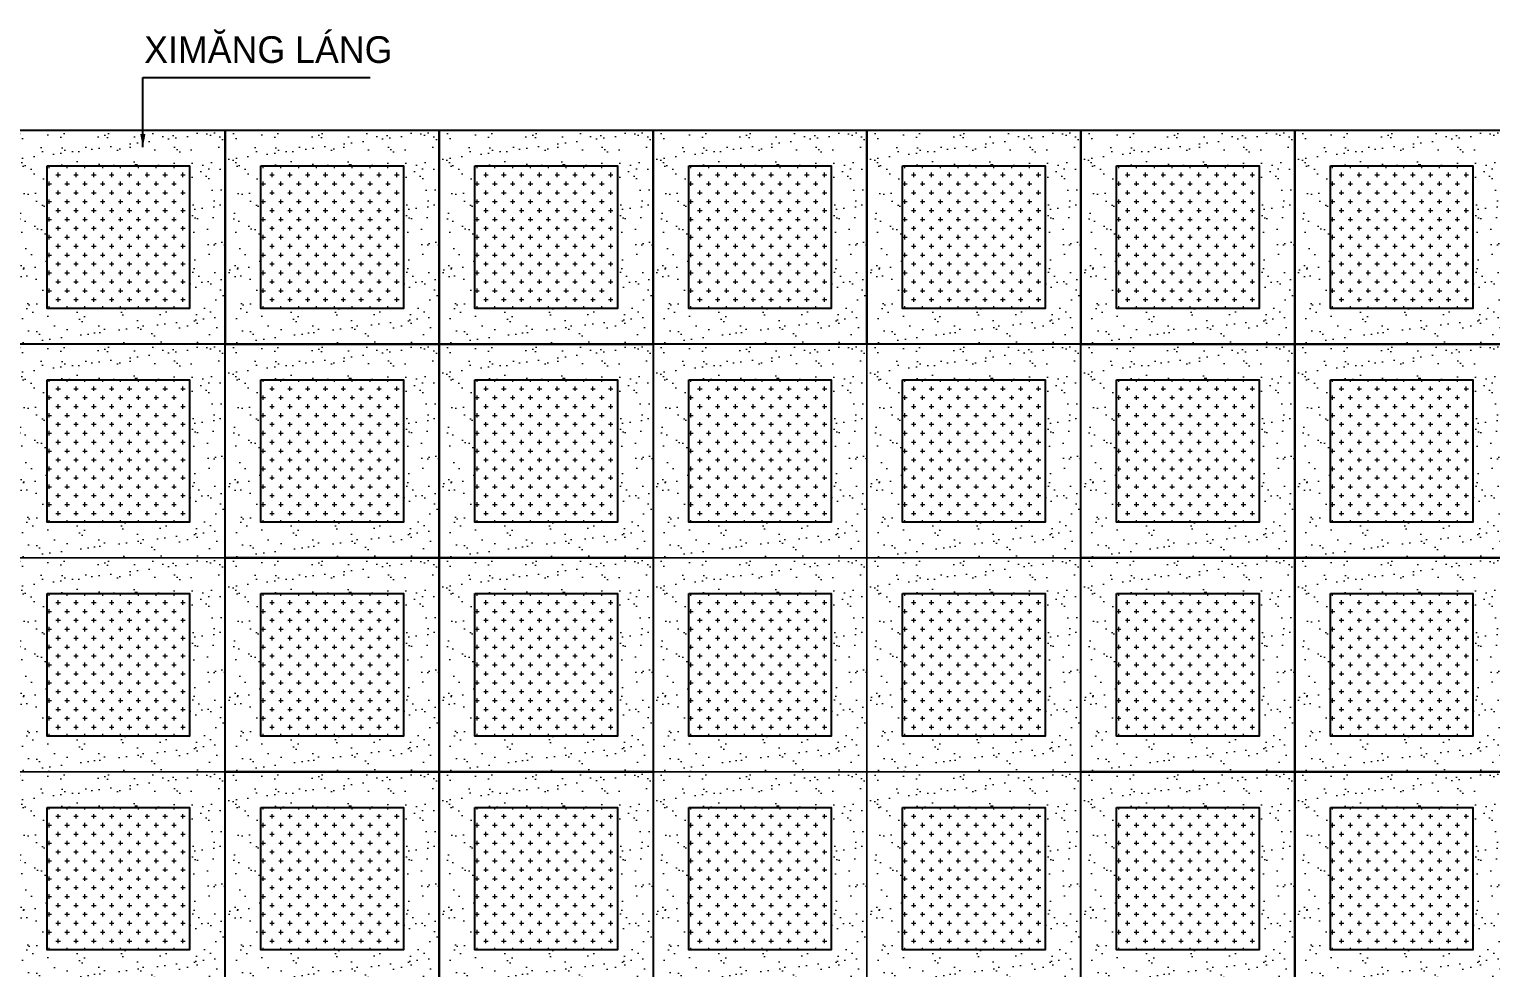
# Model space of a CAD drawing. Header units: inches. Extents: x 88947 to 296847, y 35049 to 161062.
# Drawn here: x 123001 to 127101, y 53081 to 55715 of the extents above; entities that cross this region are included whole.
import ezdxf

# ---------------------------------------------------------------- set-up
doc = ezdxf.new("R2010")
doc.units = ezdxf.units.IN
doc.header["$MEASUREMENT"] = 0
for name, color, linetype, lineweight in [('A-Dims', 145, 'Continuous', 25), ('A-Text', 30, 'Continuous', 9), ('HACTH', 8, 'Continuous', 5), ('HATCH', 8, 'Continuous', 5)]:
    doc.layers.add(name, color=color, linetype=linetype, lineweight=lineweight)
doc.layers.add('NOITHAT', color=34, linetype='Continuous')
doc.styles.add('FRANKO', font='VFRANKO.TTF')
doc.styles.add('VNI-HELVE-CONDENSE', font='VNARIAL.TTF', dxfattribs={"width": 0.7})
doc.dimstyles.new('TAS-50', dxfattribs={"dimscale": 25, "dimtxt": 2.5, "dimasz": 0.7, "dimexe": 1.5, "dimexo": 1.5, "dimgap": 0.8, "dimtad": 1, "dimdec": 0, "dimzin": 3, "dimdsep": 46, "dimtxsty": 'VNI-HELVE-CONDENSE', "dimblk": 'TICK', "dimcen": 2.5, "dimclrt": 71, "dimazin": 2, "dimtfac": 0.75, "dimtdec": 0, "dimtix": 1, "dimtmove": 2, "dimatfit": 2, "dimldrblk": 'TICK123', "dimfxl": 1.5, "dimtolj": 1, "dimtzin": 0, "dimarcsym": 0})

# ---------------------------------------------------------------- blocks, each defined once
blk = doc.blocks.new('TICK')
at = {"layer": 'A-Dims', "color": 1}
for p, q in [((-2, 0), (2, 0)), ((0, 1.5), (0, -1.5))]:
    blk.add_line(p, q, dxfattribs=at)
at = {"layer": 'A-Dims', "color": 1, "const_width": 0.788}
blk.add_lwpolyline([(-0.33, -0.35), (0.38, 0.38)], dxfattribs=at)
at = {"layer": 'A-Dims', "color": 1, "const_width": 0.394}
for points in [[(0.24, 0.52, -0.414214), (0.52, 0.52, -1)], [(0.52, 0.52, -0.414214), (0.52, 0.24, -1)], [(-0.47, -0.21, 0.414214), (-0.47, -0.49, 1)], [(-0.47, -0.49, 0.414214), (-0.19, -0.49, 1)]]:
    blk.add_lwpolyline(points, format="xyb", dxfattribs=at)
blk = doc.blocks.new('TICK123')
at = {"layer": 'A-Dims', "color": 1}
blk.add_lwpolyline([(0.05, 0, 0, 0.84, 0), (-2.11, 0, 8.4, 8.4, 0)], format="xyseb", dxfattribs=at)

msp = doc.modelspace()

# ---------------------------------------------------------------- hatches: boundary and pattern name
at = {"layer": 'HATCH'}
h = msp.add_hatch(dxfattribs=at)
h.set_pattern_fill('AR-SAND', color=256, scale=40, style=0)
h.set_pattern_definition([(37.5, (122951.474, 54831.09), (-2.5197, 77.073), [0, -60.8, 0, -68, 0, -65]), (7.5, (122951.47, 54831.09), (70.791, 112.886), [0, -32.8, 0, -54.8, 0, -21]), (327.5, (122902.274, 54831.09), (124.5657, 0.2264), [0, -20, 0, -72, 0, -94]), (317.5, (122902.27, 54831.09), (120.245, 35.107), [0, -10, 0, -47.2, 0, -54])])
h.paths.add_polyline_path([(123551.5, 55431.1), (122951.5, 55431.1), (122951.5, 54831.1), (123551.5, 54831.1)])
h.paths.add_polyline_path([(123451.5, 55331.1), (123451.5, 54931.1), (123051.5, 54931.1), (123051.5, 55331.1)], flags=16)
h = msp.add_hatch(dxfattribs=at)
h.set_pattern_fill('AR-SAND', color=256, scale=40, style=0)
h.set_pattern_definition([(37.5, (123551.474, 54831.09), (-2.5197, 77.073), [0, -60.8, 0, -68, 0, -65]), (7.5, (123551.47, 54831.09), (70.791, 112.886), [0, -32.8, 0, -54.8, 0, -21]), (327.5, (123502.274, 54831.09), (124.5657, 0.2264), [0, -20, 0, -72, 0, -94]), (317.5, (123502.27, 54831.09), (120.245, 35.107), [0, -10, 0, -47.2, 0, -54])])
h.paths.add_polyline_path([(124151.5, 55431.1), (123551.5, 55431.1), (123551.5, 54831.1), (124151.5, 54831.1)])
h.paths.add_polyline_path([(124051.5, 55331.1), (124051.5, 54931.1), (123651.5, 54931.1), (123651.5, 55331.1)], flags=16)
h = msp.add_hatch(dxfattribs=at)
h.set_pattern_fill('AR-SAND', color=256, scale=40, style=0)
h.set_pattern_definition([(37.5, (124151.474, 54831.09), (-2.5197, 77.073), [0, -60.8, 0, -68, 0, -65]), (7.5, (124151.47, 54831.09), (70.791, 112.886), [0, -32.8, 0, -54.8, 0, -21]), (327.5, (124102.274, 54831.09), (124.5657, 0.2264), [0, -20, 0, -72, 0, -94]), (317.5, (124102.27, 54831.09), (120.245, 35.107), [0, -10, 0, -47.2, 0, -54])])
h.paths.add_polyline_path([(124751.5, 55431.1), (124151.5, 55431.1), (124151.5, 54831.1), (124751.5, 54831.1)])
h.paths.add_polyline_path([(124651.5, 55331.1), (124651.5, 54931.1), (124251.5, 54931.1), (124251.5, 55331.1)], flags=16)
h = msp.add_hatch(dxfattribs=at)
h.set_pattern_fill('AR-SAND', color=256, scale=40, style=0)
h.set_pattern_definition([(37.5, (124751.474, 54831.09), (-2.5197, 77.073), [0, -60.8, 0, -68, 0, -65]), (7.5, (124751.47, 54831.09), (70.791, 112.886), [0, -32.8, 0, -54.8, 0, -21]), (327.5, (124702.274, 54831.09), (124.5657, 0.2264), [0, -20, 0, -72, 0, -94]), (317.5, (124702.27, 54831.09), (120.245, 35.107), [0, -10, 0, -47.2, 0, -54])])
h.paths.add_polyline_path([(125351.5, 55431.1), (124751.5, 55431.1), (124751.5, 54831.1), (125351.5, 54831.1)])
h.paths.add_polyline_path([(125251.5, 55331.1), (125251.5, 54931.1), (124851.5, 54931.1), (124851.5, 55331.1)], flags=16)
h = msp.add_hatch(dxfattribs=at)
h.set_pattern_fill('AR-SAND', color=256, scale=40, style=0)
h.set_pattern_definition([(37.5, (125351.474, 54831.09), (-2.5197, 77.073), [0, -60.8, 0, -68, 0, -65]), (7.5, (125351.47, 54831.09), (70.791, 112.886), [0, -32.8, 0, -54.8, 0, -21]), (327.5, (125302.274, 54831.09), (124.5657, 0.2264), [0, -20, 0, -72, 0, -94]), (317.5, (125302.27, 54831.09), (120.245, 35.107), [0, -10, 0, -47.2, 0, -54])])
h.paths.add_polyline_path([(125951.5, 55431.1), (125351.5, 55431.1), (125351.5, 54831.1), (125951.5, 54831.1)])
h.paths.add_polyline_path([(125851.5, 55331.1), (125851.5, 54931.1), (125451.5, 54931.1), (125451.5, 55331.1)], flags=16)
h = msp.add_hatch(dxfattribs=at)
h.set_pattern_fill('AR-SAND', color=256, scale=40, style=0)
h.set_pattern_definition([(37.5, (125951.474, 54831.09), (-2.5197, 77.073), [0, -60.8, 0, -68, 0, -65]), (7.5, (125951.47, 54831.09), (70.791, 112.886), [0, -32.8, 0, -54.8, 0, -21]), (327.5, (125902.274, 54831.09), (124.5657, 0.2264), [0, -20, 0, -72, 0, -94]), (317.5, (125902.27, 54831.09), (120.245, 35.107), [0, -10, 0, -47.2, 0, -54])])
h.paths.add_polyline_path([(126551.5, 55431.1), (125951.5, 55431.1), (125951.5, 54831.1), (126551.5, 54831.1)])
h.paths.add_polyline_path([(126451.5, 55331.1), (126451.5, 54931.1), (126051.5, 54931.1), (126051.5, 55331.1)], flags=16)
h = msp.add_hatch(dxfattribs=at)
h.set_pattern_fill('AR-SAND', color=256, scale=40, style=0)
h.set_pattern_definition([(37.5, (126551.474, 54831.09), (-2.5197, 77.073), [0, -60.8, 0, -68, 0, -65]), (7.5, (126551.47, 54831.09), (70.791, 112.886), [0, -32.8, 0, -54.8, 0, -21]), (327.5, (126502.274, 54831.09), (124.5657, 0.2264), [0, -20, 0, -72, 0, -94]), (317.5, (126502.27, 54831.09), (120.245, 35.107), [0, -10, 0, -47.2, 0, -54])])
h.paths.add_polyline_path([(127151.5, 55431.1), (126551.5, 55431.1), (126551.5, 54831.1), (127151.5, 54831.1)])
h.paths.add_polyline_path([(127051.5, 55331.1), (127051.5, 54931.1), (126651.5, 54931.1), (126651.5, 55331.1)], flags=16)
h = msp.add_hatch(dxfattribs=at)
h.set_pattern_fill('CROSS', color=256, scale=100, style=0)
h.set_pattern_definition([(0, (123051.474, 54931.09), (25, 25), [12.5, -37.5]), (90, (123057.724, 54924.84), (-25, 25), [12.5, -37.5])])
h.paths.add_polyline_path([(123051.5, 55331.1), (123451.5, 55331.1), (123451.5, 54931.1), (123051.5, 54931.1)])
h = msp.add_hatch(dxfattribs=at)
h.set_pattern_fill('CROSS', color=256, scale=100, style=0)
h.set_pattern_definition([(0, (123651.474, 54931.09), (25, 25), [12.5, -37.5]), (90, (123657.724, 54924.84), (-25, 25), [12.5, -37.5])])
h.paths.add_polyline_path([(123651.5, 55331.1), (124051.5, 55331.1), (124051.5, 54931.1), (123651.5, 54931.1)])
h = msp.add_hatch(dxfattribs=at)
h.set_pattern_fill('CROSS', color=256, scale=100, style=0)
h.set_pattern_definition([(0, (124251.474, 54931.09), (25, 25), [12.5, -37.5]), (90, (124257.724, 54924.84), (-25, 25), [12.5, -37.5])])
h.paths.add_polyline_path([(124251.5, 55331.1), (124651.5, 55331.1), (124651.5, 54931.1), (124251.5, 54931.1)])
h = msp.add_hatch(dxfattribs=at)
h.set_pattern_fill('CROSS', color=256, scale=100, style=0)
h.set_pattern_definition([(0, (124851.474, 54931.09), (25, 25), [12.5, -37.5]), (90, (124857.724, 54924.84), (-25, 25), [12.5, -37.5])])
h.paths.add_polyline_path([(124851.5, 55331.1), (125251.5, 55331.1), (125251.5, 54931.1), (124851.5, 54931.1)])
h = msp.add_hatch(dxfattribs=at)
h.set_pattern_fill('CROSS', color=256, scale=100, style=0)
h.set_pattern_definition([(0, (125451.474, 54931.09), (25, 25), [12.5, -37.5]), (90, (125457.724, 54924.84), (-25, 25), [12.5, -37.5])])
h.paths.add_polyline_path([(125451.5, 55331.1), (125851.5, 55331.1), (125851.5, 54931.1), (125451.5, 54931.1)])
h = msp.add_hatch(dxfattribs=at)
h.set_pattern_fill('CROSS', color=256, scale=100, style=0)
h.set_pattern_definition([(0, (126051.474, 54931.09), (25, 25), [12.5, -37.5]), (90, (126057.724, 54924.84), (-25, 25), [12.5, -37.5])])
h.paths.add_polyline_path([(126051.5, 55331.1), (126451.5, 55331.1), (126451.5, 54931.1), (126051.5, 54931.1)])
h = msp.add_hatch(dxfattribs=at)
h.set_pattern_fill('CROSS', color=256, scale=100, style=0)
h.set_pattern_definition([(0, (126651.474, 54931.09), (25, 25), [12.5, -37.5]), (90, (126657.724, 54924.84), (-25, 25), [12.5, -37.5])])
h.paths.add_polyline_path([(126651.5, 55331.1), (127051.5, 55331.1), (127051.5, 54931.1), (126651.5, 54931.1)])
h = msp.add_hatch(dxfattribs=at)
h.set_pattern_fill('AR-SAND', color=256, scale=40, style=0)
h.set_pattern_definition([(37.5, (122951.474, 54231.09), (-2.5197, 77.073), [0, -60.8, 0, -68, 0, -65]), (7.5, (122951.47, 54231.09), (70.791, 112.886), [0, -32.8, 0, -54.8, 0, -21]), (327.5, (122902.274, 54231.09), (124.5657, 0.2264), [0, -20, 0, -72, 0, -94]), (317.5, (122902.27, 54231.09), (120.245, 35.107), [0, -10, 0, -47.2, 0, -54])])
h.paths.add_polyline_path([(123551.5, 54831.1), (122951.5, 54831.1), (122951.5, 54231.1), (123551.5, 54231.1)])
h.paths.add_polyline_path([(123451.5, 54731.1), (123451.5, 54331.1), (123051.5, 54331.1), (123051.5, 54731.1)], flags=16)
h = msp.add_hatch(dxfattribs=at)
h.set_pattern_fill('AR-SAND', color=256, scale=40, style=0)
h.set_pattern_definition([(37.5, (123551.474, 54231.09), (-2.5197, 77.073), [0, -60.8, 0, -68, 0, -65]), (7.5, (123551.47, 54231.09), (70.791, 112.886), [0, -32.8, 0, -54.8, 0, -21]), (327.5, (123502.274, 54231.09), (124.5657, 0.2264), [0, -20, 0, -72, 0, -94]), (317.5, (123502.27, 54231.09), (120.245, 35.107), [0, -10, 0, -47.2, 0, -54])])
h.paths.add_polyline_path([(124151.5, 54831.1), (123551.5, 54831.1), (123551.5, 54231.1), (124151.5, 54231.1)])
h.paths.add_polyline_path([(124051.5, 54731.1), (124051.5, 54331.1), (123651.5, 54331.1), (123651.5, 54731.1)], flags=16)
h = msp.add_hatch(dxfattribs=at)
h.set_pattern_fill('AR-SAND', color=256, scale=40, style=0)
h.set_pattern_definition([(37.5, (124151.474, 54231.09), (-2.5197, 77.073), [0, -60.8, 0, -68, 0, -65]), (7.5, (124151.47, 54231.09), (70.791, 112.886), [0, -32.8, 0, -54.8, 0, -21]), (327.5, (124102.274, 54231.09), (124.5657, 0.2264), [0, -20, 0, -72, 0, -94]), (317.5, (124102.27, 54231.09), (120.245, 35.107), [0, -10, 0, -47.2, 0, -54])])
h.paths.add_polyline_path([(124751.5, 54831.1), (124151.5, 54831.1), (124151.5, 54231.1), (124751.5, 54231.1)])
h.paths.add_polyline_path([(124651.5, 54731.1), (124651.5, 54331.1), (124251.5, 54331.1), (124251.5, 54731.1)], flags=16)
h = msp.add_hatch(dxfattribs=at)
h.set_pattern_fill('AR-SAND', color=256, scale=40, style=0)
h.set_pattern_definition([(37.5, (124751.474, 54231.09), (-2.5197, 77.073), [0, -60.8, 0, -68, 0, -65]), (7.5, (124751.47, 54231.09), (70.791, 112.886), [0, -32.8, 0, -54.8, 0, -21]), (327.5, (124702.274, 54231.09), (124.5657, 0.2264), [0, -20, 0, -72, 0, -94]), (317.5, (124702.27, 54231.09), (120.245, 35.107), [0, -10, 0, -47.2, 0, -54])])
h.paths.add_polyline_path([(125351.5, 54831.1), (124751.5, 54831.1), (124751.5, 54231.1), (125351.5, 54231.1)])
h.paths.add_polyline_path([(125251.5, 54731.1), (125251.5, 54331.1), (124851.5, 54331.1), (124851.5, 54731.1)], flags=16)
h = msp.add_hatch(dxfattribs=at)
h.set_pattern_fill('AR-SAND', color=256, scale=40, style=0)
h.set_pattern_definition([(37.5, (125351.474, 54231.09), (-2.5197, 77.073), [0, -60.8, 0, -68, 0, -65]), (7.5, (125351.47, 54231.09), (70.791, 112.886), [0, -32.8, 0, -54.8, 0, -21]), (327.5, (125302.274, 54231.09), (124.5657, 0.2264), [0, -20, 0, -72, 0, -94]), (317.5, (125302.27, 54231.09), (120.245, 35.107), [0, -10, 0, -47.2, 0, -54])])
h.paths.add_polyline_path([(125951.5, 54831.1), (125351.5, 54831.1), (125351.5, 54231.1), (125951.5, 54231.1)])
h.paths.add_polyline_path([(125851.5, 54731.1), (125851.5, 54331.1), (125451.5, 54331.1), (125451.5, 54731.1)], flags=16)
h = msp.add_hatch(dxfattribs=at)
h.set_pattern_fill('AR-SAND', color=256, scale=40, style=0)
h.set_pattern_definition([(37.5, (125951.474, 54231.09), (-2.5197, 77.073), [0, -60.8, 0, -68, 0, -65]), (7.5, (125951.47, 54231.09), (70.791, 112.886), [0, -32.8, 0, -54.8, 0, -21]), (327.5, (125902.274, 54231.09), (124.5657, 0.2264), [0, -20, 0, -72, 0, -94]), (317.5, (125902.27, 54231.09), (120.245, 35.107), [0, -10, 0, -47.2, 0, -54])])
h.paths.add_polyline_path([(126551.5, 54831.1), (125951.5, 54831.1), (125951.5, 54231.1), (126551.5, 54231.1)])
h.paths.add_polyline_path([(126451.5, 54731.1), (126451.5, 54331.1), (126051.5, 54331.1), (126051.5, 54731.1)], flags=16)
h = msp.add_hatch(dxfattribs=at)
h.set_pattern_fill('AR-SAND', color=256, scale=40, style=0)
h.set_pattern_definition([(37.5, (126551.474, 54231.09), (-2.5197, 77.073), [0, -60.8, 0, -68, 0, -65]), (7.5, (126551.47, 54231.09), (70.791, 112.886), [0, -32.8, 0, -54.8, 0, -21]), (327.5, (126502.274, 54231.09), (124.5657, 0.2264), [0, -20, 0, -72, 0, -94]), (317.5, (126502.27, 54231.09), (120.245, 35.107), [0, -10, 0, -47.2, 0, -54])])
h.paths.add_polyline_path([(127151.5, 54831.1), (126551.5, 54831.1), (126551.5, 54231.1), (127151.5, 54231.1)])
h.paths.add_polyline_path([(127051.5, 54731.1), (127051.5, 54331.1), (126651.5, 54331.1), (126651.5, 54731.1)], flags=16)
h = msp.add_hatch(dxfattribs=at)
h.set_pattern_fill('CROSS', color=256, scale=100, style=0)
h.set_pattern_definition([(0, (123051.474, 54331.09), (25, 25), [12.5, -37.5]), (90, (123057.724, 54324.84), (-25, 25), [12.5, -37.5])])
h.paths.add_polyline_path([(123051.5, 54731.1), (123451.5, 54731.1), (123451.5, 54331.1), (123051.5, 54331.1)])
h = msp.add_hatch(dxfattribs=at)
h.set_pattern_fill('CROSS', color=256, scale=100, style=0)
h.set_pattern_definition([(0, (123651.474, 54331.09), (25, 25), [12.5, -37.5]), (90, (123657.724, 54324.84), (-25, 25), [12.5, -37.5])])
h.paths.add_polyline_path([(123651.5, 54731.1), (124051.5, 54731.1), (124051.5, 54331.1), (123651.5, 54331.1)])
h = msp.add_hatch(dxfattribs=at)
h.set_pattern_fill('CROSS', color=256, scale=100, style=0)
h.set_pattern_definition([(0, (124251.474, 54331.09), (25, 25), [12.5, -37.5]), (90, (124257.724, 54324.84), (-25, 25), [12.5, -37.5])])
h.paths.add_polyline_path([(124251.5, 54731.1), (124651.5, 54731.1), (124651.5, 54331.1), (124251.5, 54331.1)])
h = msp.add_hatch(dxfattribs=at)
h.set_pattern_fill('CROSS', color=256, scale=100, style=0)
h.set_pattern_definition([(0, (124851.474, 54331.09), (25, 25), [12.5, -37.5]), (90, (124857.724, 54324.84), (-25, 25), [12.5, -37.5])])
h.paths.add_polyline_path([(124851.5, 54731.1), (125251.5, 54731.1), (125251.5, 54331.1), (124851.5, 54331.1)])
h = msp.add_hatch(dxfattribs=at)
h.set_pattern_fill('CROSS', color=256, scale=100, style=0)
h.set_pattern_definition([(0, (125451.474, 54331.09), (25, 25), [12.5, -37.5]), (90, (125457.724, 54324.84), (-25, 25), [12.5, -37.5])])
h.paths.add_polyline_path([(125451.5, 54731.1), (125851.5, 54731.1), (125851.5, 54331.1), (125451.5, 54331.1)])
h = msp.add_hatch(dxfattribs=at)
h.set_pattern_fill('CROSS', color=256, scale=100, style=0)
h.set_pattern_definition([(0, (126051.474, 54331.09), (25, 25), [12.5, -37.5]), (90, (126057.724, 54324.84), (-25, 25), [12.5, -37.5])])
h.paths.add_polyline_path([(126051.5, 54731.1), (126451.5, 54731.1), (126451.5, 54331.1), (126051.5, 54331.1)])
h = msp.add_hatch(dxfattribs=at)
h.set_pattern_fill('CROSS', color=256, scale=100, style=0)
h.set_pattern_definition([(0, (126651.474, 54331.09), (25, 25), [12.5, -37.5]), (90, (126657.724, 54324.84), (-25, 25), [12.5, -37.5])])
h.paths.add_polyline_path([(126651.5, 54731.1), (127051.5, 54731.1), (127051.5, 54331.1), (126651.5, 54331.1)])
h = msp.add_hatch(dxfattribs=at)
h.set_pattern_fill('AR-SAND', color=256, scale=40, style=0)
h.set_pattern_definition([(37.5, (122951.474, 53631.09), (-2.5197, 77.073), [0, -60.8, 0, -68, 0, -65]), (7.5, (122951.47, 53631.09), (70.791, 112.886), [0, -32.8, 0, -54.8, 0, -21]), (327.5, (122902.274, 53631.09), (124.5657, 0.2264), [0, -20, 0, -72, 0, -94]), (317.5, (122902.27, 53631.09), (120.245, 35.107), [0, -10, 0, -47.2, 0, -54])])
h.paths.add_polyline_path([(123551.5, 54231.1), (122951.5, 54231.1), (122951.5, 53631.1), (123551.5, 53631.1)])
h.paths.add_polyline_path([(123451.5, 54131.1), (123451.5, 53731.1), (123051.5, 53731.1), (123051.5, 54131.1)], flags=16)
h = msp.add_hatch(dxfattribs=at)
h.set_pattern_fill('AR-SAND', color=256, scale=40, style=0)
h.set_pattern_definition([(37.5, (123551.474, 53631.09), (-2.5197, 77.073), [0, -60.8, 0, -68, 0, -65]), (7.5, (123551.47, 53631.09), (70.791, 112.886), [0, -32.8, 0, -54.8, 0, -21]), (327.5, (123502.274, 53631.09), (124.5657, 0.2264), [0, -20, 0, -72, 0, -94]), (317.5, (123502.27, 53631.09), (120.245, 35.107), [0, -10, 0, -47.2, 0, -54])])
h.paths.add_polyline_path([(124151.5, 54231.1), (123551.5, 54231.1), (123551.5, 53631.1), (124151.5, 53631.1)])
h.paths.add_polyline_path([(124051.5, 54131.1), (124051.5, 53731.1), (123651.5, 53731.1), (123651.5, 54131.1)], flags=16)
h = msp.add_hatch(dxfattribs=at)
h.set_pattern_fill('AR-SAND', color=256, scale=40, style=0)
h.set_pattern_definition([(37.5, (124151.474, 53631.09), (-2.5197, 77.073), [0, -60.8, 0, -68, 0, -65]), (7.5, (124151.47, 53631.09), (70.791, 112.886), [0, -32.8, 0, -54.8, 0, -21]), (327.5, (124102.274, 53631.09), (124.5657, 0.2264), [0, -20, 0, -72, 0, -94]), (317.5, (124102.27, 53631.09), (120.245, 35.107), [0, -10, 0, -47.2, 0, -54])])
h.paths.add_polyline_path([(124751.5, 54231.1), (124151.5, 54231.1), (124151.5, 53631.1), (124751.5, 53631.1)])
h.paths.add_polyline_path([(124651.5, 54131.1), (124651.5, 53731.1), (124251.5, 53731.1), (124251.5, 54131.1)], flags=16)
h = msp.add_hatch(dxfattribs=at)
h.set_pattern_fill('AR-SAND', color=256, scale=40, style=0)
h.set_pattern_definition([(37.5, (124751.474, 53631.09), (-2.5197, 77.073), [0, -60.8, 0, -68, 0, -65]), (7.5, (124751.47, 53631.09), (70.791, 112.886), [0, -32.8, 0, -54.8, 0, -21]), (327.5, (124702.274, 53631.09), (124.5657, 0.2264), [0, -20, 0, -72, 0, -94]), (317.5, (124702.27, 53631.09), (120.245, 35.107), [0, -10, 0, -47.2, 0, -54])])
h.paths.add_polyline_path([(125351.5, 54231.1), (124751.5, 54231.1), (124751.5, 53631.1), (125351.5, 53631.1)])
h.paths.add_polyline_path([(125251.5, 54131.1), (125251.5, 53731.1), (124851.5, 53731.1), (124851.5, 54131.1)], flags=16)
h = msp.add_hatch(dxfattribs=at)
h.set_pattern_fill('AR-SAND', color=256, scale=40, style=0)
h.set_pattern_definition([(37.5, (125351.474, 53631.09), (-2.5197, 77.073), [0, -60.8, 0, -68, 0, -65]), (7.5, (125351.47, 53631.09), (70.791, 112.886), [0, -32.8, 0, -54.8, 0, -21]), (327.5, (125302.274, 53631.09), (124.5657, 0.2264), [0, -20, 0, -72, 0, -94]), (317.5, (125302.27, 53631.09), (120.245, 35.107), [0, -10, 0, -47.2, 0, -54])])
h.paths.add_polyline_path([(125951.5, 54231.1), (125351.5, 54231.1), (125351.5, 53631.1), (125951.5, 53631.1)])
h.paths.add_polyline_path([(125851.5, 54131.1), (125851.5, 53731.1), (125451.5, 53731.1), (125451.5, 54131.1)], flags=16)
h = msp.add_hatch(dxfattribs=at)
h.set_pattern_fill('AR-SAND', color=256, scale=40, style=0)
h.set_pattern_definition([(37.5, (125951.474, 53631.09), (-2.5197, 77.073), [0, -60.8, 0, -68, 0, -65]), (7.5, (125951.47, 53631.09), (70.791, 112.886), [0, -32.8, 0, -54.8, 0, -21]), (327.5, (125902.274, 53631.09), (124.5657, 0.2264), [0, -20, 0, -72, 0, -94]), (317.5, (125902.27, 53631.09), (120.245, 35.107), [0, -10, 0, -47.2, 0, -54])])
h.paths.add_polyline_path([(126551.5, 54231.1), (125951.5, 54231.1), (125951.5, 53631.1), (126551.5, 53631.1)])
h.paths.add_polyline_path([(126451.5, 54131.1), (126451.5, 53731.1), (126051.5, 53731.1), (126051.5, 54131.1)], flags=16)
h = msp.add_hatch(dxfattribs=at)
h.set_pattern_fill('AR-SAND', color=256, scale=40, style=0)
h.set_pattern_definition([(37.5, (126551.474, 53631.09), (-2.5197, 77.073), [0, -60.8, 0, -68, 0, -65]), (7.5, (126551.47, 53631.09), (70.791, 112.886), [0, -32.8, 0, -54.8, 0, -21]), (327.5, (126502.274, 53631.09), (124.5657, 0.2264), [0, -20, 0, -72, 0, -94]), (317.5, (126502.27, 53631.09), (120.245, 35.107), [0, -10, 0, -47.2, 0, -54])])
h.paths.add_polyline_path([(127151.5, 54231.1), (126551.5, 54231.1), (126551.5, 53631.1), (127151.5, 53631.1)])
h.paths.add_polyline_path([(127051.5, 54131.1), (127051.5, 53731.1), (126651.5, 53731.1), (126651.5, 54131.1)], flags=16)
h = msp.add_hatch(dxfattribs=at)
h.set_pattern_fill('CROSS', color=256, scale=100, style=0)
h.set_pattern_definition([(0, (123051.474, 53731.09), (25, 25), [12.5, -37.5]), (90, (123057.724, 53724.84), (-25, 25), [12.5, -37.5])])
h.paths.add_polyline_path([(123051.5, 54131.1), (123451.5, 54131.1), (123451.5, 53731.1), (123051.5, 53731.1)])
h = msp.add_hatch(dxfattribs=at)
h.set_pattern_fill('CROSS', color=256, scale=100, style=0)
h.set_pattern_definition([(0, (123651.474, 53731.09), (25, 25), [12.5, -37.5]), (90, (123657.724, 53724.84), (-25, 25), [12.5, -37.5])])
h.paths.add_polyline_path([(123651.5, 54131.1), (124051.5, 54131.1), (124051.5, 53731.1), (123651.5, 53731.1)])
h = msp.add_hatch(dxfattribs=at)
h.set_pattern_fill('CROSS', color=256, scale=100, style=0)
h.set_pattern_definition([(0, (124251.474, 53731.09), (25, 25), [12.5, -37.5]), (90, (124257.724, 53724.84), (-25, 25), [12.5, -37.5])])
h.paths.add_polyline_path([(124251.5, 54131.1), (124651.5, 54131.1), (124651.5, 53731.1), (124251.5, 53731.1)])
h = msp.add_hatch(dxfattribs=at)
h.set_pattern_fill('CROSS', color=256, scale=100, style=0)
h.set_pattern_definition([(0, (124851.474, 53731.09), (25, 25), [12.5, -37.5]), (90, (124857.724, 53724.84), (-25, 25), [12.5, -37.5])])
h.paths.add_polyline_path([(124851.5, 54131.1), (125251.5, 54131.1), (125251.5, 53731.1), (124851.5, 53731.1)])
h = msp.add_hatch(dxfattribs=at)
h.set_pattern_fill('CROSS', color=256, scale=100, style=0)
h.set_pattern_definition([(0, (125451.474, 53731.09), (25, 25), [12.5, -37.5]), (90, (125457.724, 53724.84), (-25, 25), [12.5, -37.5])])
h.paths.add_polyline_path([(125451.5, 54131.1), (125851.5, 54131.1), (125851.5, 53731.1), (125451.5, 53731.1)])
h = msp.add_hatch(dxfattribs=at)
h.set_pattern_fill('CROSS', color=256, scale=100, style=0)
h.set_pattern_definition([(0, (126051.474, 53731.09), (25, 25), [12.5, -37.5]), (90, (126057.724, 53724.84), (-25, 25), [12.5, -37.5])])
h.paths.add_polyline_path([(126051.5, 54131.1), (126451.5, 54131.1), (126451.5, 53731.1), (126051.5, 53731.1)])
h = msp.add_hatch(dxfattribs=at)
h.set_pattern_fill('CROSS', color=256, scale=100, style=0)
h.set_pattern_definition([(0, (126651.474, 53731.09), (25, 25), [12.5, -37.5]), (90, (126657.724, 53724.84), (-25, 25), [12.5, -37.5])])
h.paths.add_polyline_path([(126651.5, 54131.1), (127051.5, 54131.1), (127051.5, 53731.1), (126651.5, 53731.1)])
h = msp.add_hatch(dxfattribs=at)
h.set_pattern_fill('AR-SAND', color=256, scale=40, style=0)
h.set_pattern_definition([(37.5, (122951.474, 53031.09), (-2.5197, 77.073), [0, -60.8, 0, -68, 0, -65]), (7.5, (122951.47, 53031.09), (70.791, 112.886), [0, -32.8, 0, -54.8, 0, -21]), (327.5, (122902.274, 53031.09), (124.5657, 0.2264), [0, -20, 0, -72, 0, -94]), (317.5, (122902.27, 53031.09), (120.245, 35.107), [0, -10, 0, -47.2, 0, -54])])
h.paths.add_polyline_path([(123551.5, 53631.1), (122951.5, 53631.1), (122951.5, 53031.1), (123551.5, 53031.1)])
h.paths.add_polyline_path([(123451.5, 53531.1), (123451.5, 53131.1), (123051.5, 53131.1), (123051.5, 53531.1)], flags=16)
h = msp.add_hatch(dxfattribs=at)
h.set_pattern_fill('AR-SAND', color=256, scale=40, style=0)
h.set_pattern_definition([(37.5, (123551.474, 53031.09), (-2.5197, 77.073), [0, -60.8, 0, -68, 0, -65]), (7.5, (123551.47, 53031.09), (70.791, 112.886), [0, -32.8, 0, -54.8, 0, -21]), (327.5, (123502.274, 53031.09), (124.5657, 0.2264), [0, -20, 0, -72, 0, -94]), (317.5, (123502.27, 53031.09), (120.245, 35.107), [0, -10, 0, -47.2, 0, -54])])
h.paths.add_polyline_path([(124151.5, 53631.1), (123551.5, 53631.1), (123551.5, 53031.1), (124151.5, 53031.1)])
h.paths.add_polyline_path([(124051.5, 53531.1), (124051.5, 53131.1), (123651.5, 53131.1), (123651.5, 53531.1)], flags=16)
h = msp.add_hatch(dxfattribs=at)
h.set_pattern_fill('AR-SAND', color=256, scale=40, style=0)
h.set_pattern_definition([(37.5, (124151.474, 53031.09), (-2.5197, 77.073), [0, -60.8, 0, -68, 0, -65]), (7.5, (124151.47, 53031.09), (70.791, 112.886), [0, -32.8, 0, -54.8, 0, -21]), (327.5, (124102.274, 53031.09), (124.5657, 0.2264), [0, -20, 0, -72, 0, -94]), (317.5, (124102.27, 53031.09), (120.245, 35.107), [0, -10, 0, -47.2, 0, -54])])
h.paths.add_polyline_path([(124751.5, 53631.1), (124151.5, 53631.1), (124151.5, 53031.1), (124751.5, 53031.1)])
h.paths.add_polyline_path([(124651.5, 53531.1), (124651.5, 53131.1), (124251.5, 53131.1), (124251.5, 53531.1)], flags=16)
h = msp.add_hatch(dxfattribs=at)
h.set_pattern_fill('AR-SAND', color=256, scale=40, style=0)
h.set_pattern_definition([(37.5, (124751.474, 53031.09), (-2.5197, 77.073), [0, -60.8, 0, -68, 0, -65]), (7.5, (124751.47, 53031.09), (70.791, 112.886), [0, -32.8, 0, -54.8, 0, -21]), (327.5, (124702.274, 53031.09), (124.5657, 0.2264), [0, -20, 0, -72, 0, -94]), (317.5, (124702.27, 53031.09), (120.245, 35.107), [0, -10, 0, -47.2, 0, -54])])
h.paths.add_polyline_path([(125351.5, 53631.1), (124751.5, 53631.1), (124751.5, 53031.1), (125351.5, 53031.1)])
h.paths.add_polyline_path([(125251.5, 53531.1), (125251.5, 53131.1), (124851.5, 53131.1), (124851.5, 53531.1)], flags=16)
h = msp.add_hatch(dxfattribs=at)
h.set_pattern_fill('AR-SAND', color=256, scale=40, style=0)
h.set_pattern_definition([(37.5, (125351.474, 53031.09), (-2.5197, 77.073), [0, -60.8, 0, -68, 0, -65]), (7.5, (125351.47, 53031.09), (70.791, 112.886), [0, -32.8, 0, -54.8, 0, -21]), (327.5, (125302.274, 53031.09), (124.5657, 0.2264), [0, -20, 0, -72, 0, -94]), (317.5, (125302.27, 53031.09), (120.245, 35.107), [0, -10, 0, -47.2, 0, -54])])
h.paths.add_polyline_path([(125951.5, 53631.1), (125351.5, 53631.1), (125351.5, 53031.1), (125951.5, 53031.1)])
h.paths.add_polyline_path([(125851.5, 53531.1), (125851.5, 53131.1), (125451.5, 53131.1), (125451.5, 53531.1)], flags=16)
h = msp.add_hatch(dxfattribs=at)
h.set_pattern_fill('AR-SAND', color=256, scale=40, style=0)
h.set_pattern_definition([(37.5, (125951.474, 53031.09), (-2.5197, 77.073), [0, -60.8, 0, -68, 0, -65]), (7.5, (125951.47, 53031.09), (70.791, 112.886), [0, -32.8, 0, -54.8, 0, -21]), (327.5, (125902.274, 53031.09), (124.5657, 0.2264), [0, -20, 0, -72, 0, -94]), (317.5, (125902.27, 53031.09), (120.245, 35.107), [0, -10, 0, -47.2, 0, -54])])
h.paths.add_polyline_path([(126551.5, 53631.1), (125951.5, 53631.1), (125951.5, 53031.1), (126551.5, 53031.1)])
h.paths.add_polyline_path([(126451.5, 53531.1), (126451.5, 53131.1), (126051.5, 53131.1), (126051.5, 53531.1)], flags=16)
h = msp.add_hatch(dxfattribs=at)
h.set_pattern_fill('AR-SAND', color=256, scale=40, style=0)
h.set_pattern_definition([(37.5, (126551.474, 53031.09), (-2.5197, 77.073), [0, -60.8, 0, -68, 0, -65]), (7.5, (126551.47, 53031.09), (70.791, 112.886), [0, -32.8, 0, -54.8, 0, -21]), (327.5, (126502.274, 53031.09), (124.5657, 0.2264), [0, -20, 0, -72, 0, -94]), (317.5, (126502.27, 53031.09), (120.245, 35.107), [0, -10, 0, -47.2, 0, -54])])
h.paths.add_polyline_path([(127151.5, 53631.1), (126551.5, 53631.1), (126551.5, 53031.1), (127151.5, 53031.1)])
h.paths.add_polyline_path([(127051.5, 53531.1), (127051.5, 53131.1), (126651.5, 53131.1), (126651.5, 53531.1)], flags=16)
h = msp.add_hatch(dxfattribs=at)
h.set_pattern_fill('CROSS', color=256, scale=100, style=0)
h.set_pattern_definition([(0, (123051.474, 53131.09), (25, 25), [12.5, -37.5]), (90, (123057.724, 53124.84), (-25, 25), [12.5, -37.5])])
h.paths.add_polyline_path([(123051.5, 53531.1), (123451.5, 53531.1), (123451.5, 53131.1), (123051.5, 53131.1)])
h = msp.add_hatch(dxfattribs=at)
h.set_pattern_fill('CROSS', color=256, scale=100, style=0)
h.set_pattern_definition([(0, (123651.474, 53131.09), (25, 25), [12.5, -37.5]), (90, (123657.724, 53124.84), (-25, 25), [12.5, -37.5])])
h.paths.add_polyline_path([(123651.5, 53531.1), (124051.5, 53531.1), (124051.5, 53131.1), (123651.5, 53131.1)])
h = msp.add_hatch(dxfattribs=at)
h.set_pattern_fill('CROSS', color=256, scale=100, style=0)
h.set_pattern_definition([(0, (124251.474, 53131.09), (25, 25), [12.5, -37.5]), (90, (124257.724, 53124.84), (-25, 25), [12.5, -37.5])])
h.paths.add_polyline_path([(124251.5, 53531.1), (124651.5, 53531.1), (124651.5, 53131.1), (124251.5, 53131.1)])
h = msp.add_hatch(dxfattribs=at)
h.set_pattern_fill('CROSS', color=256, scale=100, style=0)
h.set_pattern_definition([(0, (124851.474, 53131.09), (25, 25), [12.5, -37.5]), (90, (124857.724, 53124.84), (-25, 25), [12.5, -37.5])])
h.paths.add_polyline_path([(124851.5, 53531.1), (125251.5, 53531.1), (125251.5, 53131.1), (124851.5, 53131.1)])
h = msp.add_hatch(dxfattribs=at)
h.set_pattern_fill('CROSS', color=256, scale=100, style=0)
h.set_pattern_definition([(0, (125451.474, 53131.09), (25, 25), [12.5, -37.5]), (90, (125457.724, 53124.84), (-25, 25), [12.5, -37.5])])
h.paths.add_polyline_path([(125451.5, 53531.1), (125851.5, 53531.1), (125851.5, 53131.1), (125451.5, 53131.1)])
h = msp.add_hatch(dxfattribs=at)
h.set_pattern_fill('CROSS', color=256, scale=100, style=0)
h.set_pattern_definition([(0, (126051.474, 53131.09), (25, 25), [12.5, -37.5]), (90, (126057.724, 53124.84), (-25, 25), [12.5, -37.5])])
h.paths.add_polyline_path([(126051.5, 53531.1), (126451.5, 53531.1), (126451.5, 53131.1), (126051.5, 53131.1)])
h = msp.add_hatch(dxfattribs=at)
h.set_pattern_fill('CROSS', color=256, scale=100, style=0)
h.set_pattern_definition([(0, (126651.474, 53131.09), (25, 25), [12.5, -37.5]), (90, (126657.724, 53124.84), (-25, 25), [12.5, -37.5])])
h.paths.add_polyline_path([(126651.5, 53531.1), (127051.5, 53531.1), (127051.5, 53131.1), (126651.5, 53131.1)])

# ---------------------------------------------------------------- linework, layer by layer
for points in [[(124151.5, 52431.1), (121751.5, 52431.1), (121751.5, 54831.1), (124151.5, 54831.1)], [(122951.5, 54831.1), (123551.5, 54831.1), (123551.5, 54231.1), (122951.5, 54231.1)], [(126551.5, 52431.1), (124151.5, 52431.1), (124151.5, 54831.1), (126551.5, 54831.1)], [(124751.5, 54831.1), (125351.5, 54831.1), (125351.5, 54231.1), (124751.5, 54231.1)], [(125351.5, 54831.1), (125951.5, 54831.1), (125951.5, 54231.1), (125351.5, 54231.1)], [(128951.5, 52431.1), (126551.5, 52431.1), (126551.5, 54831.1), (128951.5, 54831.1)], [(122951.5, 54231.1), (123551.5, 54231.1), (123551.5, 53631.1), (122951.5, 53631.1)], [(124751.5, 54231.1), (125351.5, 54231.1), (125351.5, 53631.1), (124751.5, 53631.1)], [(125351.5, 54231.1), (125951.5, 54231.1), (125951.5, 53631.1), (125351.5, 53631.1)], [(122951.5, 53631.1), (123551.5, 53631.1), (123551.5, 53031.1), (122951.5, 53031.1)], [(124751.5, 53631.1), (125351.5, 53631.1), (125351.5, 53031.1), (124751.5, 53031.1)], [(125351.5, 53631.1), (125951.5, 53631.1), (125951.5, 53031.1), (125351.5, 53031.1)]]:
    msp.add_lwpolyline(points, close=True, dxfattribs=at)
at = {"layer": 'NOITHAT'}
for points in [[(122951.5, 55431.1), (123551.5, 55431.1), (123551.5, 54831.1), (122951.5, 54831.1)], [(123551.5, 55431.1), (124151.5, 55431.1), (124151.5, 54831.1), (123551.5, 54831.1)], [(124151.5, 55431.1), (124751.5, 55431.1), (124751.5, 54831.1), (124151.5, 54831.1)], [(124751.5, 55431.1), (125351.5, 55431.1), (125351.5, 54831.1), (124751.5, 54831.1)], [(125351.5, 55431.1), (125951.5, 55431.1), (125951.5, 54831.1), (125351.5, 54831.1)], [(125951.5, 55431.1), (126551.5, 55431.1), (126551.5, 54831.1), (125951.5, 54831.1)], [(126551.5, 55431.1), (127151.5, 55431.1), (127151.5, 54831.1), (126551.5, 54831.1)], [(123051.5, 55331.1), (123451.5, 55331.1), (123451.5, 54931.1), (123051.5, 54931.1)], [(123651.5, 55331.1), (124051.5, 55331.1), (124051.5, 54931.1), (123651.5, 54931.1)], [(124251.5, 55331.1), (124651.5, 55331.1), (124651.5, 54931.1), (124251.5, 54931.1)], [(124851.5, 55331.1), (125251.5, 55331.1), (125251.5, 54931.1), (124851.5, 54931.1)], [(125451.5, 55331.1), (125851.5, 55331.1), (125851.5, 54931.1), (125451.5, 54931.1)], [(126051.5, 55331.1), (126451.5, 55331.1), (126451.5, 54931.1), (126051.5, 54931.1)], [(126651.5, 55331.1), (127051.5, 55331.1), (127051.5, 54931.1), (126651.5, 54931.1)], [(123551.5, 54831.1), (124151.5, 54831.1), (124151.5, 54231.1), (123551.5, 54231.1)], [(124151.5, 54831.1), (124751.5, 54831.1), (124751.5, 54231.1), (124151.5, 54231.1)], [(125951.5, 54831.1), (126551.5, 54831.1), (126551.5, 54231.1), (125951.5, 54231.1)], [(126551.5, 54831.1), (127151.5, 54831.1), (127151.5, 54231.1), (126551.5, 54231.1)], [(123051.5, 54731.1), (123451.5, 54731.1), (123451.5, 54331.1), (123051.5, 54331.1)], [(123651.5, 54731.1), (124051.5, 54731.1), (124051.5, 54331.1), (123651.5, 54331.1)], [(124251.5, 54731.1), (124651.5, 54731.1), (124651.5, 54331.1), (124251.5, 54331.1)], [(124851.5, 54731.1), (125251.5, 54731.1), (125251.5, 54331.1), (124851.5, 54331.1)], [(125451.5, 54731.1), (125851.5, 54731.1), (125851.5, 54331.1), (125451.5, 54331.1)], [(126051.5, 54731.1), (126451.5, 54731.1), (126451.5, 54331.1), (126051.5, 54331.1)], [(126651.5, 54731.1), (127051.5, 54731.1), (127051.5, 54331.1), (126651.5, 54331.1)], [(123551.5, 54231.1), (124151.5, 54231.1), (124151.5, 53631.1), (123551.5, 53631.1)], [(124151.5, 54231.1), (124751.5, 54231.1), (124751.5, 53631.1), (124151.5, 53631.1)], [(125951.5, 54231.1), (126551.5, 54231.1), (126551.5, 53631.1), (125951.5, 53631.1)], [(126551.5, 54231.1), (127151.5, 54231.1), (127151.5, 53631.1), (126551.5, 53631.1)], [(123051.5, 54131.1), (123451.5, 54131.1), (123451.5, 53731.1), (123051.5, 53731.1)], [(123651.5, 54131.1), (124051.5, 54131.1), (124051.5, 53731.1), (123651.5, 53731.1)], [(124251.5, 54131.1), (124651.5, 54131.1), (124651.5, 53731.1), (124251.5, 53731.1)], [(124851.5, 54131.1), (125251.5, 54131.1), (125251.5, 53731.1), (124851.5, 53731.1)], [(125451.5, 54131.1), (125851.5, 54131.1), (125851.5, 53731.1), (125451.5, 53731.1)], [(126051.5, 54131.1), (126451.5, 54131.1), (126451.5, 53731.1), (126051.5, 53731.1)], [(126651.5, 54131.1), (127051.5, 54131.1), (127051.5, 53731.1), (126651.5, 53731.1)], [(123551.5, 53631.1), (124151.5, 53631.1), (124151.5, 53031.1), (123551.5, 53031.1)], [(124151.5, 53631.1), (124751.5, 53631.1), (124751.5, 53031.1), (124151.5, 53031.1)], [(125951.5, 53631.1), (126551.5, 53631.1), (126551.5, 53031.1), (125951.5, 53031.1)], [(126551.5, 53631.1), (127151.5, 53631.1), (127151.5, 53031.1), (126551.5, 53031.1)], [(123051.5, 53531.1), (123451.5, 53531.1), (123451.5, 53131.1), (123051.5, 53131.1)], [(123651.5, 53531.1), (124051.5, 53531.1), (124051.5, 53131.1), (123651.5, 53131.1)], [(124251.5, 53531.1), (124651.5, 53531.1), (124651.5, 53131.1), (124251.5, 53131.1)], [(124851.5, 53531.1), (125251.5, 53531.1), (125251.5, 53131.1), (124851.5, 53131.1)], [(125451.5, 53531.1), (125851.5, 53531.1), (125851.5, 53131.1), (125451.5, 53131.1)], [(126051.5, 53531.1), (126451.5, 53531.1), (126451.5, 53131.1), (126051.5, 53131.1)], [(126651.5, 53531.1), (127051.5, 53531.1), (127051.5, 53131.1), (126651.5, 53131.1)]]:
    msp.add_lwpolyline(points, close=True, dxfattribs=at)

# ---------------------------------------------------------------- texts
at = {"layer": 'A-Text', "style": 'FRANKO'}
msp.add_text('XIMAÊNG LAÙNG', height=75, dxfattribs=at).set_placement((123323.9, 55620.1))

# ---------------------------------------------------------------- leaders
at = {"layer": 'HACTH'}
msp.add_leader([(123320.2, 55384.1), (123320.2, 55579.2), (123957.5, 55579.2)], dimstyle='TAS-50', override={"dimgap": 0.8, "dimtad": 0}, dxfattribs=at)

doc.saveas('drawing.dxf')
